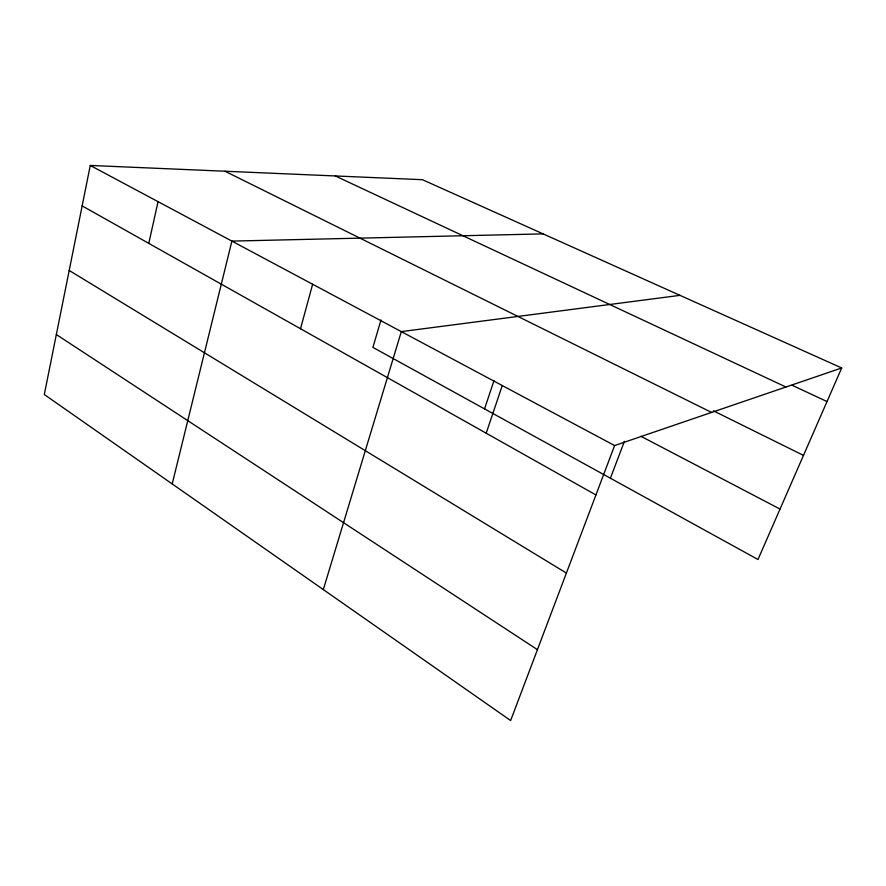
<?xml version="1.0" encoding="UTF-8"?>
<svg xmlns="http://www.w3.org/2000/svg" width="886" height="886" viewBox="0 0 886 886"><rect width="100%" height="100%" fill="white"/><g stroke="black" fill="none" stroke-linecap="round" stroke-linejoin="round"><path stroke-width="1.33" d="M841.7 367.967L422.423 179.692L90.272 165.449L44.3 394.514L510.635 720.551L614.607 445.558L841.7 367.967L757.984 559.498L372.895 347.39L381.013 319.912M148.782 243.373L158.051 201.665M172.205 483.933L231.888 241.103L543.096 233.882M300.52 328.739L312.636 284.24M323.312 589.589L401.314 331.619L679.983 295.348M484.542 408.889L494.011 380.57M486.192 433.21L502.273 385.554M610.388 478.207L624.42 441.35M792.051 385.244L827.015 401.557M335.307 175.96L785.926 387.016M713.352 410.816L803.48 455.393M224.989 171.231L711.569 412.422M640.943 436.289L780.023 509.062M90.272 165.449L614.607 445.558M82.154 205.884L595.935 494.953M69.197 270.463L566.398 573.065M56.339 334.554L537.437 649.671"/></g></svg>
